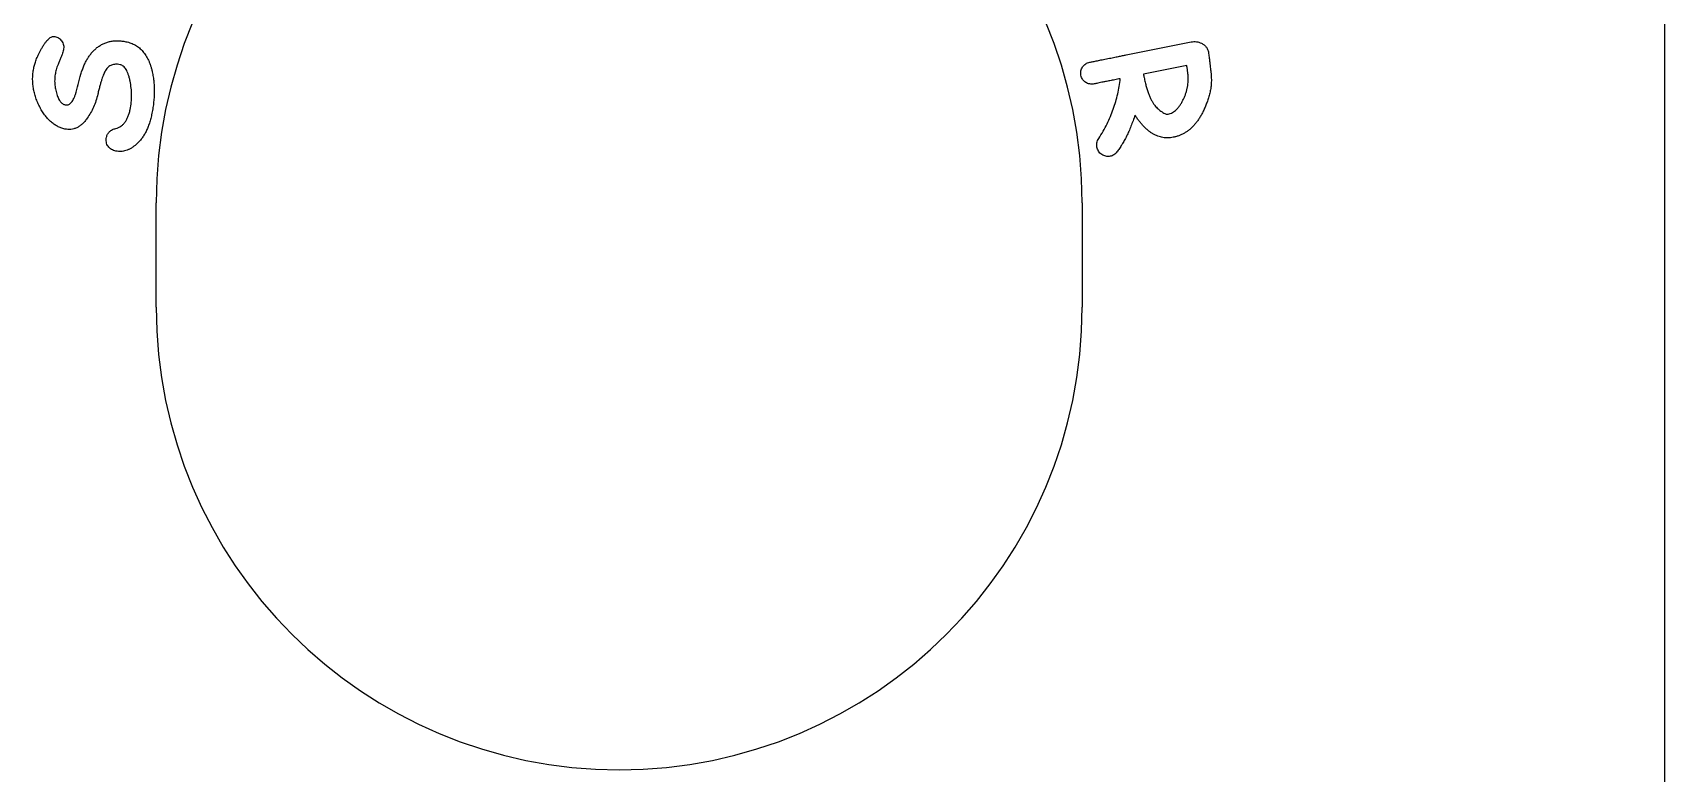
# Model space of a CAD drawing. Header units: millimetres. Extents: x -130 to 25, y -66 to 66.
# Drawn here: x -14.03 to 25, y -34.34 to -16.6 of the extents above; entities that cross this region are included whole.
import ezdxf

# ---------------------------------------------------------------- set-up
doc = ezdxf.new("R2010")
doc.units = ezdxf.units.MM

msp = doc.modelspace()

# ---------------------------------------------------------------- linework, layer by layer
at = {"color": 7, "linetype": 'Continuous', "lineweight": 25}
for p, q in [((25, 42.777), (25, -62.847)), ((12.124, -17.138), (13.684, -16.827)), ((13.578, -17.387), (12.541, -17.594)), ((-11.075, -23.175), (-11.075, -20.675)), ((11.075, -20.675), (11.075, -23.175))]:
    msp.add_line(p, q, dxfattribs=at)
for centre, start, end in [((0, -20.675), 0, 180), ((0, -23.175), 180, 0)]:
    msp.add_arc(centre, 11.075, start, end, dxfattribs=at)
for points, knots in [([(-13.817, -16.986), (-13.803, -16.961), (-13.776, -16.913), (-13.732, -16.85), (-13.691, -16.796), (-13.65, -16.754), (-13.612, -16.721), (-13.573, -16.701), (-13.535, -16.69), (-13.511, -16.693), (-13.499, -16.694)], [0, 0, 0, 0, 0.190373, 0.359655, 0.508198, 0.635881, 0.745297, 0.839697, 0.922345, 1, 1, 1, 1]), ([(-13.499, -16.694), (-13.483, -16.698), (-13.451, -16.707), (-13.408, -16.73), (-13.37, -16.761), (-13.349, -16.787), (-13.338, -16.801)], [0, 0, 0, 0, 0.249139, 0.494979, 0.741469, 1, 1, 1, 1]), ([(-14, -17.433), (-13.992, -17.4), (-13.975, -17.329), (-13.935, -17.222), (-13.882, -17.106), (-13.839, -17.027), (-13.817, -16.986)], [0, 0, 0, 0, 0.210002, 0.446497, 0.708893, 1, 1, 1, 1]), ([(-13.294, -17.018), (-13.299, -17.034), (-13.308, -17.072), (-13.328, -17.133), (-13.356, -17.204), (-13.389, -17.281), (-13.422, -17.359), (-13.449, -17.43), (-13.469, -17.491), (-13.479, -17.529), (-13.483, -17.547)], [0, 0, 0, 0, 0.092608, 0.206188, 0.341694, 0.498989, 0.655335, 0.790841, 0.905401, 1, 1, 1, 1]), ([(-13.338, -16.801), (-13.328, -16.817), (-13.307, -16.848), (-13.291, -16.903), (-13.285, -16.96), (-13.291, -16.998), (-13.294, -17.018)], [0, 0, 0, 0, 0.250138, 0.492396, 0.739493, 1, 1, 1, 1]), ([(-12.875, -17.596), (-12.864, -17.562), (-12.844, -17.495), (-12.807, -17.398), (-12.765, -17.309), (-12.719, -17.226), (-12.669, -17.15), (-12.615, -17.081), (-12.556, -17.018), (-12.513, -16.981), (-12.492, -16.963)], [0, 0, 0, 0, 0.1438909, 0.280858, 0.4117353, 0.537509, 0.6581522, 0.7749007, 0.8881784, 1, 1, 1, 1]), ([(-12.492, -16.963), (-12.468, -16.945), (-12.42, -16.91), (-12.342, -16.868), (-12.26, -16.835), (-12.175, -16.811), (-12.085, -16.799), (-11.993, -16.795), (-11.897, -16.803), (-11.832, -16.814), (-11.799, -16.82)], [0, 0, 0, 0, 0.123071, 0.243721, 0.362941, 0.483394, 0.605609, 0.731413, 0.862216, 1, 1, 1, 1]), ([(-11.799, -16.82), (-11.779, -16.825), (-11.739, -16.834), (-11.681, -16.853), (-11.626, -16.877), (-11.574, -16.904), (-11.525, -16.935), (-11.478, -16.97), (-11.435, -17.01), (-11.394, -17.053), (-11.356, -17.1), (-11.321, -17.152), (-11.289, -17.207), (-11.259, -17.266), (-11.233, -17.33), (-11.208, -17.397), (-11.188, -17.469), (-11.176, -17.518), (-11.17, -17.543)], [0, 0, 0, 0, 0.060852, 0.120627, 0.178615, 0.236249, 0.29311, 0.350216, 0.407683, 0.465504, 0.525255, 0.585714, 0.648801, 0.713534, 0.780691, 0.851255, 0.924004, 1, 1, 1, 1]), ([(11.256, -17.312), (11.268, -17.31), (11.296, -17.304), (11.339, -17.296), (11.386, -17.286), (11.438, -17.275), (11.495, -17.264), (11.556, -17.252), (11.621, -17.239), (11.69, -17.225), (11.758, -17.212), (11.824, -17.198), (11.885, -17.186), (11.941, -17.174), (11.993, -17.165), (12.041, -17.155), (12.084, -17.146), (12.111, -17.141), (12.124, -17.138)], [0, 0, 0, 0, 0.044616, 0.093974, 0.148719, 0.208718, 0.273975, 0.343975, 0.419359, 0.5, 0.58064, 0.656024, 0.726665, 0.792049, 0.851282, 0.906026, 0.956026, 1, 1, 1, 1]), ([(13.684, -16.827), (13.705, -16.824), (13.746, -16.817), (13.808, -16.82), (13.869, -16.832), (13.907, -16.848), (13.927, -16.857)], [0, 0, 0, 0, 0.252884, 0.499482, 0.746135, 1, 1, 1, 1]), ([(13.927, -16.857), (13.939, -16.863), (13.963, -16.875), (13.995, -16.898), (14.022, -16.925), (14.046, -16.954), (14.066, -16.987), (14.082, -17.023), (14.093, -17.063), (14.097, -17.091), (14.099, -17.105)], [0, 0, 0, 0, 0.129243, 0.253545, 0.372476, 0.49208, 0.611824, 0.735425, 0.864474, 1, 1, 1, 1]), ([(14.099, -17.105), (14.104, -17.142), (14.112, -17.212), (14.125, -17.309), (14.134, -17.392), (14.143, -17.46), (14.149, -17.514), (14.155, -17.553), (14.157, -17.578), (14.158, -17.59), (14.158, -17.593)], [0, 0, 0, 0, 0.228763, 0.42791, 0.597297, 0.737211, 0.847364, 0.9279, 0.978697, 1, 1, 1, 1]), ([(-13.261, -18.911), (-13.292, -18.902), (-13.354, -18.886), (-13.441, -18.846), (-13.525, -18.795), (-13.603, -18.732), (-13.677, -18.658), (-13.747, -18.572), (-13.811, -18.474), (-13.871, -18.366), (-13.923, -18.253), (-13.965, -18.137), (-13.997, -18.02), (-14.02, -17.904), (-14.03, -17.786), (-14.032, -17.668), (-14.022, -17.55), (-14.008, -17.472), (-14, -17.433)], [0, 0, 0, 0, 0.053141, 0.105796, 0.159445, 0.215108, 0.272673, 0.333742, 0.398724, 0.467586, 0.53772, 0.60596, 0.672442, 0.738006, 0.803035, 0.868102, 0.933714, 1, 1, 1, 1]), ([(-13.483, -17.547), (-13.49, -17.588), (-13.504, -17.671), (-13.506, -17.797), (-13.494, -17.922), (-13.474, -18.004), (-13.464, -18.045)], [0, 0, 0, 0, 0.250685, 0.497746, 0.747173, 1, 1, 1, 1]), ([(-12.288, -17.509), (-12.295, -17.522), (-12.312, -17.549), (-12.332, -17.597), (-12.355, -17.654), (-12.377, -17.72), (-12.401, -17.795), (-12.424, -17.88), (-12.449, -17.974), (-12.465, -18.04), (-12.473, -18.075)], [0, 0, 0, 0, 0.073321, 0.160496, 0.262705, 0.37946, 0.511551, 0.659435, 0.821609, 1, 1, 1, 1]), ([(-11.941, -17.371), (-11.96, -17.367), (-11.996, -17.361), (-12.049, -17.36), (-12.098, -17.366), (-12.144, -17.38), (-12.186, -17.401), (-12.225, -17.43), (-12.259, -17.466), (-12.278, -17.494), (-12.288, -17.509)], [0, 0, 0, 0, 0.1414697, 0.2712205, 0.393325, 0.5109494, 0.6269733, 0.7454512, 0.8688083, 1, 1, 1, 1]), ([(-11.7, -17.762), (-11.706, -17.734), (-11.718, -17.681), (-11.741, -17.607), (-11.765, -17.542), (-11.795, -17.488), (-11.826, -17.443), (-11.861, -17.408), (-11.899, -17.383), (-11.928, -17.375), (-11.941, -17.371)], [0, 0, 0, 0, 0.177977, 0.337881, 0.480568, 0.606748, 0.71816, 0.818719, 0.911569, 1, 1, 1, 1]), ([(-11.17, -17.543), (-11.162, -17.583), (-11.147, -17.663), (-11.131, -17.784), (-11.123, -17.909), (-11.121, -18.036), (-11.127, -18.165), (-11.139, -18.297), (-11.157, -18.432), (-11.175, -18.522), (-11.185, -18.568)], [0, 0, 0, 0, 0.1174027, 0.2360681, 0.3568223, 0.4795746, 0.6046589, 0.7329847, 0.8647978, 1, 1, 1, 1]), ([(11.044, -17.624), (11.042, -17.606), (11.036, -17.571), (11.041, -17.518), (11.057, -17.468), (11.082, -17.423), (11.116, -17.382), (11.157, -17.349), (11.204, -17.325), (11.238, -17.316), (11.256, -17.312)], [0, 0, 0, 0, 0.1303245, 0.2535191, 0.3747464, 0.4994134, 0.6256259, 0.7481398, 0.8708475, 1, 1, 1, 1]), ([(13.607, -17.614), (13.607, -17.611), (13.606, -17.605), (13.604, -17.592), (13.602, -17.573), (13.599, -17.547), (13.595, -17.516), (13.59, -17.479), (13.584, -17.435), (13.58, -17.404), (13.578, -17.387)], [0, 0, 0, 0, 0.0305464, 0.0868713, 0.1711965, 0.2835316, 0.4216619, 0.5881233, 0.7800627, 1, 1, 1, 1]), ([(-13.007, -18.087), (-12.985, -18.005), (-12.94, -17.842), (-12.897, -17.678), (-12.875, -17.596)], [0, 0, 0, 0, 0.501395, 1, 1, 1, 1]), ([(-11.699, -18.442), (-11.689, -18.386), (-11.669, -18.275), (-11.661, -18.104), (-11.669, -17.932), (-11.69, -17.819), (-11.7, -17.762)], [0, 0, 0, 0, 0.24901, 0.496981, 0.746684, 1, 1, 1, 1]), ([(11.36, -17.831), (11.342, -17.833), (11.307, -17.838), (11.254, -17.834), (11.203, -17.82), (11.157, -17.796), (11.116, -17.763), (11.083, -17.722), (11.058, -17.676), (11.049, -17.642), (11.044, -17.624)], [0, 0, 0, 0, 0.128847, 0.253198, 0.374864, 0.50055, 0.625972, 0.747318, 0.870565, 1, 1, 1, 1]), ([(11.985, -17.706), (11.941, -17.714), (11.857, -17.731), (11.74, -17.754), (11.638, -17.774), (11.552, -17.792), (11.482, -17.806), (11.427, -17.817), (11.388, -17.825), (11.367, -17.829), (11.36, -17.831)], [0, 0, 0, 0, 0.212773, 0.400462, 0.563244, 0.70023, 0.813022, 0.900017, 0.962996, 1, 1, 1, 1]), ([(11.471, -19.137), (11.506, -19.08), (11.576, -18.966), (11.669, -18.79), (11.75, -18.613), (11.82, -18.434), (11.88, -18.255), (11.926, -18.073), (11.963, -17.89), (11.978, -17.767), (11.985, -17.706)], [0, 0, 0, 0, 0.131897, 0.261076, 0.38794, 0.512695, 0.63573, 0.757618, 0.879022, 1, 1, 1, 1]), ([(12.541, -17.594), (12.543, -17.609), (12.548, -17.638), (12.553, -17.666), (12.556, -17.679)], [0, 0, 0, 0, 0.533189, 1, 1, 1, 1]), ([(12.556, -17.679), (12.564, -17.717), (12.579, -17.79), (12.605, -17.894), (12.634, -17.991), (12.665, -18.078), (12.698, -18.158), (12.734, -18.23), (12.771, -18.293), (12.799, -18.331), (12.813, -18.348)], [0, 0, 0, 0, 0.159565, 0.308957, 0.44764, 0.576676, 0.695374, 0.805202, 0.906722, 1, 1, 1, 1]), ([(13.495, -18.2), (13.506, -18.175), (13.528, -18.127), (13.555, -18.053), (13.576, -17.979), (13.593, -17.906), (13.605, -17.833), (13.611, -17.76), (13.612, -17.686), (13.608, -17.638), (13.607, -17.614)], [0, 0, 0, 0, 0.132952, 0.263565, 0.390274, 0.514122, 0.637272, 0.758424, 0.879121, 1, 1, 1, 1]), ([(14.158, -17.593), (14.161, -17.638), (14.165, -17.724), (14.162, -17.85), (14.147, -17.968), (14.129, -18.042), (14.12, -18.078)], [0, 0, 0, 0, 0.273713, 0.530777, 0.771919, 1, 1, 1, 1]), ([(-13.464, -18.045), (-13.458, -18.066), (-13.447, -18.105), (-13.425, -18.158), (-13.403, -18.205), (-13.378, -18.245), (-13.35, -18.277), (-13.32, -18.304), (-13.288, -18.322), (-13.264, -18.329), (-13.253, -18.332)], [0, 0, 0, 0, 0.17013, 0.323822, 0.463838, 0.588536, 0.70168, 0.806077, 0.903931, 1, 1, 1, 1]), ([(-13.253, -18.332), (-13.241, -18.334), (-13.217, -18.337), (-13.182, -18.33), (-13.148, -18.313), (-13.116, -18.286), (-13.085, -18.25), (-13.057, -18.204), (-13.029, -18.149), (-13.015, -18.109), (-13.007, -18.087)], [0, 0, 0, 0, 0.0951319, 0.1869226, 0.2840498, 0.3927355, 0.5163255, 0.6572065, 0.8179412, 1, 1, 1, 1]), ([(-12.473, -18.075), (-12.487, -18.129), (-12.514, -18.236), (-12.572, -18.386), (-12.641, -18.526), (-12.698, -18.611), (-12.726, -18.653)], [0, 0, 0, 0, 0.264942, 0.518535, 0.762306, 1, 1, 1, 1]), ([(13.127, -18.556), (13.145, -18.551), (13.182, -18.542), (13.233, -18.518), (13.283, -18.485), (13.33, -18.445), (13.375, -18.396), (13.418, -18.338), (13.458, -18.273), (13.482, -18.225), (13.495, -18.2)], [0, 0, 0, 0, 0.105358, 0.21128, 0.32174, 0.438666, 0.562993, 0.697846, 0.842874, 1, 1, 1, 1]), ([(14.12, -18.078), (14.109, -18.115), (14.089, -18.187), (14.052, -18.291), (14.015, -18.39), (13.972, -18.482), (13.929, -18.568), (13.881, -18.648), (13.832, -18.722), (13.778, -18.789), (13.723, -18.851), (13.664, -18.907), (13.603, -18.956), (13.538, -18.999), (13.47, -19.036), (13.401, -19.067), (13.327, -19.092), (13.277, -19.103), (13.251, -19.109)], [0, 0, 0, 0, 0.08107, 0.158501, 0.232293, 0.303284, 0.371314, 0.436253, 0.498973, 0.55919, 0.617356, 0.674031, 0.729293, 0.783552, 0.837241, 0.891133, 0.945153, 1, 1, 1, 1]), ([(-12.726, -18.653), (-12.745, -18.679), (-12.783, -18.728), (-12.845, -18.791), (-12.909, -18.843), (-12.976, -18.882), (-13.045, -18.908), (-13.116, -18.923), (-13.189, -18.924), (-13.236, -18.915), (-13.261, -18.911)], [0, 0, 0, 0, 0.152212, 0.291863, 0.421373, 0.54181, 0.656421, 0.769206, 0.882593, 1, 1, 1, 1]), ([(-12.039, -18.897), (-12.018, -18.891), (-11.977, -18.879), (-11.92, -18.846), (-11.868, -18.805), (-11.823, -18.752), (-11.783, -18.689), (-11.749, -18.616), (-11.72, -18.533), (-11.706, -18.474), (-11.699, -18.442)], [0, 0, 0, 0, 0.107952, 0.215008, 0.324044, 0.43889, 0.561146, 0.694852, 0.840025, 1, 1, 1, 1]), ([(-11.185, -18.568), (-11.193, -18.607), (-11.211, -18.685), (-11.245, -18.795), (-11.285, -18.897), (-11.329, -18.992), (-11.379, -19.079), (-11.436, -19.158), (-11.497, -19.229), (-11.543, -19.27), (-11.566, -19.291)], [0, 0, 0, 0, 0.145857, 0.284834, 0.416006, 0.541334, 0.661887, 0.777455, 0.889814, 1, 1, 1, 1]), ([(12.337, -18.578), (12.322, -18.623), (12.291, -18.713), (12.242, -18.843), (12.191, -18.965), (12.138, -19.079), (12.083, -19.186), (12.026, -19.285), (11.968, -19.377), (11.925, -19.433), (11.905, -19.461)], [0, 0, 0, 0, 0.146926, 0.28729, 0.421228, 0.548609, 0.670449, 0.78541, 0.895589, 1, 1, 1, 1]), ([(13.251, -19.109), (13.23, -19.113), (13.189, -19.12), (13.126, -19.124), (13.065, -19.122), (13.004, -19.115), (12.944, -19.101), (12.884, -19.083), (12.825, -19.057), (12.767, -19.027), (12.71, -18.991), (12.654, -18.949), (12.599, -18.902), (12.545, -18.847), (12.491, -18.789), (12.438, -18.724), (12.387, -18.653), (12.354, -18.603), (12.337, -18.578)], [0, 0, 0, 0, 0.056515, 0.111447, 0.166283, 0.220484, 0.27455, 0.329803, 0.386039, 0.44378, 0.503188, 0.565073, 0.629363, 0.697103, 0.767438, 0.841366, 0.918728, 1, 1, 1, 1]), ([(12.813, -18.348), (12.825, -18.363), (12.849, -18.392), (12.891, -18.43), (12.935, -18.468), (12.982, -18.499), (13.026, -18.528), (13.066, -18.545), (13.099, -18.557), (13.118, -18.556), (13.127, -18.556)], [0, 0, 0, 0, 0.14564, 0.292089, 0.442293, 0.594195, 0.734154, 0.847632, 0.933993, 1, 1, 1, 1]), ([(-12.038, -19.439), (-12.058, -19.434), (-12.095, -19.425), (-12.147, -19.399), (-12.191, -19.366), (-12.228, -19.326), (-12.256, -19.279), (-12.27, -19.225), (-12.275, -19.168), (-12.268, -19.129), (-12.265, -19.109)], [0, 0, 0, 0, 0.133768, 0.258448, 0.3787, 0.499692, 0.620006, 0.739127, 0.864072, 1, 1, 1, 1]), ([(-12.265, -19.109), (-12.262, -19.095), (-12.255, -19.069), (-12.239, -19.032), (-12.217, -18.999), (-12.191, -18.97), (-12.16, -18.946), (-12.124, -18.925), (-12.083, -18.909), (-12.054, -18.901), (-12.039, -18.897)], [0, 0, 0, 0, 0.127205, 0.248113, 0.365824, 0.48132, 0.599916, 0.72565, 0.85787, 1, 1, 1, 1]), ([(-11.566, -19.291), (-11.585, -19.306), (-11.622, -19.337), (-11.681, -19.375), (-11.74, -19.405), (-11.8, -19.428), (-11.859, -19.443), (-11.919, -19.45), (-11.979, -19.449), (-12.018, -19.442), (-12.038, -19.439)], [0, 0, 0, 0, 0.14451, 0.280483, 0.409512, 0.531128, 0.650849, 0.766594, 0.882696, 1, 1, 1, 1]), ([(11.427, -19.344), (11.424, -19.327), (11.419, -19.292), (11.426, -19.239), (11.442, -19.187), (11.461, -19.154), (11.471, -19.137)], [0, 0, 0, 0, 0.23921, 0.48136, 0.730856, 1, 1, 1, 1]), ([(11.746, -19.563), (11.729, -19.566), (11.694, -19.572), (11.641, -19.564), (11.59, -19.549), (11.542, -19.521), (11.499, -19.487), (11.465, -19.445), (11.44, -19.397), (11.431, -19.362), (11.427, -19.344)], [0, 0, 0, 0, 0.124535, 0.245058, 0.367644, 0.496003, 0.625059, 0.749478, 0.872263, 1, 1, 1, 1]), ([(11.905, -19.461), (11.894, -19.474), (11.873, -19.499), (11.835, -19.529), (11.792, -19.552), (11.762, -19.559), (11.746, -19.563)], [0, 0, 0, 0, 0.261147, 0.510679, 0.753347, 1, 1, 1, 1])]:
    msp.add_open_spline(points, degree=3, knots=knots, dxfattribs=at)

doc.saveas('drawing.dxf')
